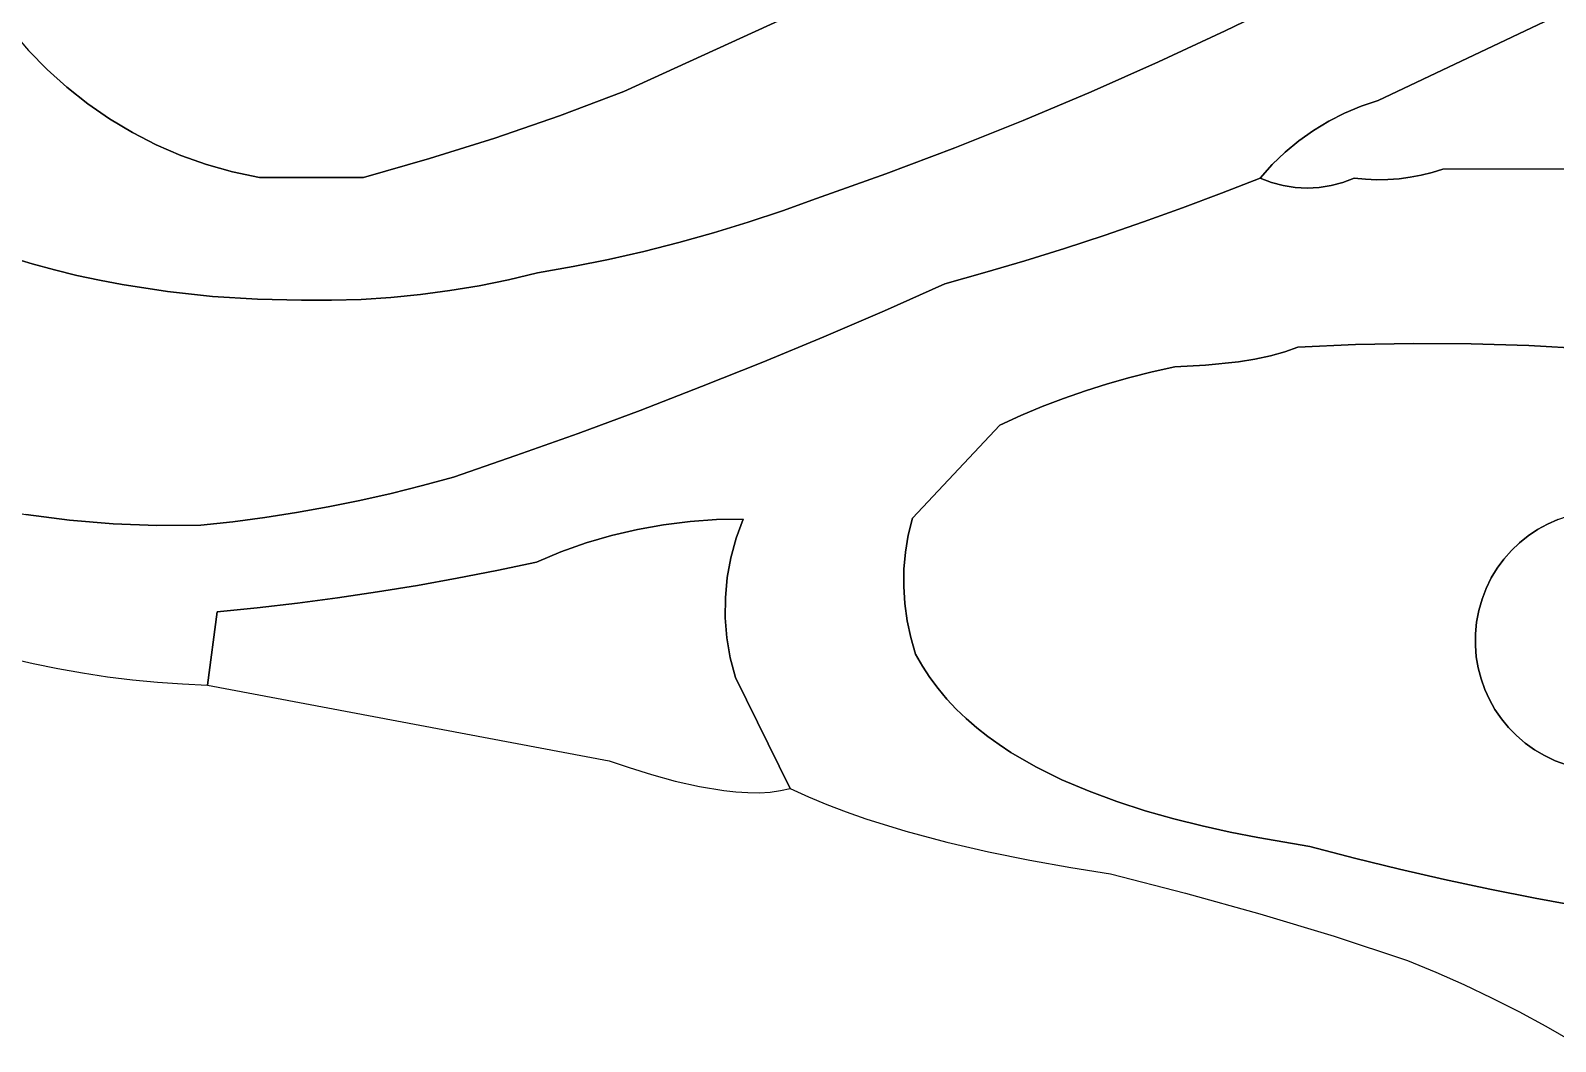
# Model space of a CAD drawing. Header units: inches. Extents: x 37.2 to 70.6, y 17.4 to 61.6.
# Drawn here: x 43.31 to 48.58, y 22.52 to 26.02 of the extents above; entities that cross this region are included whole.
import ezdxf

# ---------------------------------------------------------------- set-up
doc = ezdxf.new("R2010")
doc.units = ezdxf.units.IN
doc.layers.add('SURFACES_FOR_SKETCHUP', color=7, linetype='Continuous')

msp = doc.modelspace()

# ---------------------------------------------------------------- linework, layer by layer
at = {"layer": 'SURFACES_FOR_SKETCHUP'}
for points, invisible_edges in [([(45.0767, 26.8324), (45.3624, 25.8083), (45.3015, 26.9346)], 3), ([(45.91, 26.0585), (45.3015, 26.9346), (45.3624, 25.8083)], 3), ([(44.9859, 26.7891), (45.3624, 25.8083), (45.0767, 26.8324)], 3), ([(43.3055, 25.951), (44.1601, 26.8146), (43.2455, 26.021)], 3), ([(43.3697, 25.8851), (44.1601, 26.8146), (43.3055, 25.951)], 3), ([(44.1601, 26.8146), (43.3697, 25.8851), (44.2028, 26.7792)], 3), ([(43.438, 25.8236), (44.2028, 26.7792), (43.3697, 25.8851)], 3), ([(43.5102, 25.7667), (44.2028, 26.7792), (43.438, 25.8236)], 3), ([(44.2028, 26.7792), (43.5102, 25.7667), (44.247, 26.7456)], 3), ([(44.8966, 26.7481), (45.3624, 25.8083), (44.9859, 26.7891)], 3), ([(43.5859, 25.7144), (44.247, 26.7456), (43.5102, 25.7667)], 3), ([(44.247, 26.7456), (43.5859, 25.7144), (44.2927, 26.714)], 3), ([(43.5859, 25.7144), (43.6651, 25.6671), (44.2927, 26.714)], 10), ([(43.6651, 25.6671), (43.7473, 25.6249), (44.2927, 26.714)], 10), ([(44.3397, 26.6843), (44.2927, 26.714), (43.7473, 25.6249)], 10), ([(44.8079, 26.7117), (45.1408, 25.7251), (44.8966, 26.7481)], 3), ([(45.3624, 25.8083), (44.8966, 26.7481), (45.1408, 25.7251)], 3), ([(43.7473, 25.6249), (43.8325, 25.588), (44.3397, 26.6843)], 10), ([(43.8325, 25.588), (43.9204, 25.5567), (44.3397, 26.6843)], 10), ([(43.9204, 25.5567), (44.0108, 25.531), (44.3397, 26.6843)], 10), ([(44.0108, 25.531), (44.1034, 25.5113), (44.3397, 26.6843)], 10), ([(44.3903, 26.6705), (44.3397, 26.6843), (44.1034, 25.5113)], 10), ([(44.1034, 25.5113), (44.4636, 25.5117), (44.3903, 26.6705)], 10), ([(44.4397, 26.6612), (44.3903, 26.6705), (44.4636, 25.5117)], 10), ([(44.4397, 26.6612), (44.4636, 25.5117), (44.4882, 26.656)], 3), ([(44.6283, 26.6627), (44.5823, 26.6571), (44.917, 25.6479)], 10), ([(44.6738, 26.6712), (44.6283, 26.6627), (44.917, 25.6479)], 10), ([(44.7188, 26.6824), (44.6738, 26.6712), (44.917, 25.6479)], 10), ([(44.7634, 26.696), (44.7188, 26.6824), (45.1408, 25.7251)], 10), ([(44.917, 25.6479), (45.1408, 25.7251), (44.7188, 26.6824)], 10), ([(44.7634, 26.696), (45.1408, 25.7251), (44.8079, 26.7117)], 3), ([(44.6913, 25.5767), (44.4882, 26.656), (44.4636, 25.5117)], 3), ([(44.5356, 26.6548), (44.4882, 26.656), (44.6913, 25.5767)], 10), ([(44.5823, 26.6571), (44.5356, 26.6548), (44.6913, 25.5767)], 10), ([(44.6913, 25.5767), (44.917, 25.6479), (44.5823, 26.6571)], 10), ([(46.4545, 26.315), (46.9768, 25.8076), (46.996, 26.5778)], 3), ([(47.2095, 25.9109), (46.996, 26.5778), (46.9768, 25.8076)], 3), ([(47.4401, 26.0185), (46.996, 26.5778), (47.2095, 25.9109)], 3), ([(47.6688, 26.1305), (46.996, 26.5778), (47.4401, 26.0185)], 3), ([(45.91, 26.0585), (46.5058, 25.6144), (46.4545, 26.315)], 3), ([(46.9768, 25.8076), (46.4545, 26.315), (46.7422, 25.7088)], 3), ([(46.7422, 25.7088), (46.4545, 26.315), (46.5058, 25.6144)], 3), ([(47.6688, 26.1305), (47.9689, 25.7776), (47.8953, 26.2468)], 3), ([(48.5863, 26.07), (47.8953, 26.2468), (47.9689, 25.7776)], 3), ([(47.4401, 26.0185), (47.745, 25.674), (47.6688, 26.1305)], 3), ([(47.9689, 25.7776), (47.6688, 26.1305), (47.91, 25.7579)], 3), ([(47.91, 25.7579), (47.6688, 26.1305), (47.8529, 25.7339)], 3), ([(47.8529, 25.7339), (47.6688, 26.1305), (47.7978, 25.7059)], 3), ([(47.7978, 25.7059), (47.6688, 26.1305), (47.745, 25.674)], 3), ([(45.3624, 25.8083), (45.7919, 25.3567), (45.91, 26.0585)], 3), ([(45.9103, 25.3964), (45.91, 26.0585), (45.7919, 25.3567)], 3), ([(46.2677, 25.5245), (45.91, 26.0585), (46.0278, 25.4391)], 3), ([(46.0278, 25.4391), (45.91, 26.0585), (45.9103, 25.3964)], 3), ([(46.5058, 25.6144), (45.91, 26.0585), (46.2677, 25.5245)], 3), ([(48.5863, 26.07), (47.9689, 25.7776), (48.1926, 25.5404)], 10), ([(48.1926, 25.5404), (48.7882, 25.5422), (48.5863, 26.07)], 10), ([(47.2095, 25.9109), (47.6025, 25.556), (47.4401, 26.0185)], 3), ([(47.745, 25.674), (47.4401, 26.0185), (47.6948, 25.6383)], 3), ([(47.6948, 25.6383), (47.4401, 26.0185), (47.6472, 25.5989)], 3), ([(47.6472, 25.5989), (47.4401, 26.0185), (47.6025, 25.556)], 3), ([(43.3055, 25.951), (42.9485, 25.3511), (43.3697, 25.8851)], 3), ([(43.0203, 25.3189), (43.3697, 25.8851), (42.9485, 25.3511)], 3), ([(43.0934, 25.2891), (43.3697, 25.8851), (43.0203, 25.3189)], 3), ([(43.3697, 25.8851), (43.0934, 25.2891), (43.438, 25.8236)], 3), ([(46.9768, 25.8076), (47.2927, 25.4063), (47.2095, 25.9109)], 3), ([(47.4272, 25.4571), (47.6025, 25.556), (47.2095, 25.9109)], 11), ([(47.4272, 25.4571), (47.2095, 25.9109), (47.2927, 25.4063)], 3), ([(43.1676, 25.2615), (43.438, 25.8236), (43.0934, 25.2891)], 3), ([(43.438, 25.8236), (43.1676, 25.2615), (43.5102, 25.7667)], 3), ([(43.2428, 25.2362), (43.5102, 25.7667), (43.1676, 25.2615)], 3), ([(43.3188, 25.213), (43.5102, 25.7667), (43.2428, 25.2362)], 3), ([(43.5102, 25.7667), (43.3188, 25.213), (43.5859, 25.7144)], 3), ([(45.1408, 25.7251), (45.4314, 25.2556), (45.3624, 25.8083)], 3), ([(45.5524, 25.2863), (45.3624, 25.8083), (45.4314, 25.2556)], 3), ([(45.7919, 25.3567), (45.3624, 25.8083), (45.6726, 25.3199)], 3), ([(45.6726, 25.3199), (45.3624, 25.8083), (45.5524, 25.2863)], 3), ([(46.7422, 25.7088), (47.0216, 25.3108), (46.9768, 25.8076)], 3), ([(47.1575, 25.3576), (46.9768, 25.8076), (47.0216, 25.3108)], 3), ([(47.2927, 25.4063), (46.9768, 25.8076), (47.1575, 25.3576)], 3), ([(47.9689, 25.7776), (47.91, 25.7579), (48.0025, 25.5044)], 10), ([(48.0796, 25.5123), (48.1177, 25.5195), (47.9689, 25.7776)], 10), ([(48.0412, 25.5072), (48.0796, 25.5123), (47.9689, 25.7776)], 10), ([(48.1554, 25.5289), (47.9689, 25.7776), (48.1177, 25.5195)], 3), ([(48.0412, 25.5072), (47.9689, 25.7776), (48.0025, 25.5044)], 3), ([(48.1926, 25.5404), (47.9689, 25.7776), (48.1554, 25.5289)], 3), ([(43.3956, 25.192), (43.5859, 25.7144), (43.3188, 25.213)], 3), ([(43.5859, 25.7144), (43.3956, 25.192), (43.6651, 25.6671)], 3), ([(44.917, 25.6479), (45.1872, 25.2034), (45.1408, 25.7251)], 3), ([(45.4314, 25.2556), (45.1408, 25.7251), (45.3096, 25.228)], 3), ([(45.3096, 25.228), (45.1408, 25.7251), (45.1872, 25.2034)], 3), ([(47.7978, 25.7059), (47.8862, 25.5092), (47.8529, 25.7339)], 3), ([(47.91, 25.7579), (47.8529, 25.7339), (47.925, 25.5054)], 10), ([(47.8862, 25.5092), (47.925, 25.5054), (47.8529, 25.7339)], 10), ([(47.925, 25.5054), (47.9638, 25.5038), (47.91, 25.7579)], 10), ([(47.9638, 25.5038), (48.0025, 25.5044), (47.91, 25.7579)], 10), ([(43.4729, 25.1731), (43.6651, 25.6671), (43.3956, 25.192)], 3), ([(43.5507, 25.1562), (43.6651, 25.6671), (43.4729, 25.1731)], 3), ([(43.6651, 25.6671), (43.5507, 25.1562), (43.7473, 25.6249)], 3), ([(46.5058, 25.6144), (46.7478, 25.2233), (46.7422, 25.7088)], 3), ([(46.885, 25.2661), (46.7422, 25.7088), (46.7478, 25.2233)], 3), ([(47.0216, 25.3108), (46.7422, 25.7088), (46.885, 25.2661)], 3), ([(47.745, 25.674), (47.6948, 25.6383), (47.8062, 25.4835)], 10), ([(47.745, 25.674), (47.8467, 25.4942), (47.7978, 25.7059)], 3), ([(47.8467, 25.4942), (47.745, 25.674), (47.8062, 25.4835)], 3), ([(47.8862, 25.5092), (47.7978, 25.7059), (47.8467, 25.4942)], 3), ([(43.6289, 25.1413), (43.7473, 25.6249), (43.5507, 25.1562)], 3), ([(43.7473, 25.6249), (43.6289, 25.1413), (43.8325, 25.588)], 3), ([(44.6913, 25.5767), (44.964, 25.1579), (44.917, 25.6479)], 3), ([(45.1872, 25.2034), (44.917, 25.6479), (45.0641, 25.1819)], 3), ([(45.0641, 25.1819), (44.917, 25.6479), (44.964, 25.1579)], 3), ([(46.2677, 25.5245), (46.4715, 25.1437), (46.5058, 25.6144)], 3), ([(46.61, 25.1825), (46.5058, 25.6144), (46.4715, 25.1437)], 3), ([(46.7478, 25.2233), (46.5058, 25.6144), (46.61, 25.1825)], 3), ([(47.6948, 25.6383), (47.6472, 25.5989), (47.7235, 25.4751)], 10), ([(47.765, 25.4771), (47.8062, 25.4835), (47.6948, 25.6383)], 10), ([(47.7235, 25.4751), (47.765, 25.4771), (47.6948, 25.6383)], 10), ([(43.7855, 25.1172), (43.8325, 25.588), (43.6289, 25.1413)], 3), ([(43.8325, 25.588), (43.7855, 25.1172), (43.9204, 25.5567)], 3), ([(43.9419, 25.1005), (43.9204, 25.5567), (43.7855, 25.1172)], 3), ([(44.0108, 25.531), (43.9204, 25.5567), (43.9419, 25.1005)], 10), ([(44.4636, 25.5117), (44.66, 25.1066), (44.6913, 25.5767)], 3), ([(44.7618, 25.1202), (44.6913, 25.5767), (44.66, 25.1066)], 3), ([(44.8632, 25.1373), (44.6913, 25.5767), (44.7618, 25.1202)], 3), ([(44.964, 25.1579), (44.6913, 25.5767), (44.8632, 25.1373)], 3), ([(47.4272, 25.4571), (47.561, 25.5097), (47.6025, 25.556)], 8), ([(47.561, 25.5097), (47.6004, 25.4946), (47.6025, 25.556)], 2), ([(47.6004, 25.4946), (47.6409, 25.4838), (47.6025, 25.556)], 10), ([(47.6025, 25.556), (47.6409, 25.4838), (47.6472, 25.5989)], 3), ([(47.682, 25.4773), (47.6472, 25.5989), (47.6409, 25.4838)], 3), ([(47.682, 25.4773), (47.7235, 25.4751), (47.6472, 25.5989)], 10), ([(44.1034, 25.5113), (44.0108, 25.531), (43.9419, 25.1005)], 10), ([(44.0968, 25.0908), (44.1034, 25.5113), (43.9419, 25.1005)], 3), ([(44.2493, 25.0876), (44.1034, 25.5113), (44.0968, 25.0908)], 3), ([(44.1034, 25.5113), (44.2493, 25.0876), (44.4636, 25.5117)], 3), ([(44.2493, 25.0876), (44.3523, 25.0871), (44.4636, 25.5117)], 10), ([(44.3523, 25.0871), (44.4551, 25.0901), (44.4636, 25.5117)], 10), ([(44.5577, 25.0966), (44.4636, 25.5117), (44.4551, 25.0901)], 3), ([(44.66, 25.1066), (44.4636, 25.5117), (44.5577, 25.0966)], 3), ([(46.0278, 25.4391), (46.2632, 25.0509), (46.2677, 25.5245)], 3), ([(46.4715, 25.1437), (46.2677, 25.5245), (46.2632, 25.0509)], 3), ([(47.6004, 25.4946), (47.561, 25.5097), (47.4272, 25.4571)], 8), ([(47.925, 25.5054), (47.8862, 25.5092), (47.8467, 25.4942)], 8), ([(47.8467, 25.4942), (47.8906, 24.934), (47.925, 25.5054)], 11), ([(47.925, 25.5054), (47.8906, 24.934), (47.9638, 25.5038)], 3), ([(48.0903, 24.9377), (47.9638, 25.5038), (47.8906, 24.934)], 3), ([(47.9638, 25.5038), (48.0903, 24.9377), (48.0025, 25.5044)], 3), ([(48.0025, 25.5044), (48.0903, 24.9377), (48.0412, 25.5072)], 3), ([(48.0412, 25.5072), (48.0903, 24.9377), (48.0796, 25.5123)], 3), ([(48.0796, 25.5123), (48.0903, 24.9377), (48.1177, 25.5195)], 3), ([(48.2901, 24.9365), (48.1177, 25.5195), (48.0903, 24.9377)], 3), ([(48.1177, 25.5195), (48.2901, 24.9365), (48.1554, 25.5289)], 3), ([(48.1554, 25.5289), (48.2901, 24.9365), (48.1926, 25.5404)], 3), ([(48.7882, 25.5422), (48.1926, 25.5404), (48.4897, 24.9303)], 10), ([(48.4897, 24.9303), (48.1926, 25.5404), (48.2901, 24.9365)], 3), ([(48.7882, 25.5422), (48.4897, 24.9303), (48.6891, 24.9192)], 9), ([(47.2927, 25.4063), (47.4865, 24.8746), (47.4272, 25.4571)], 3), ([(47.6004, 25.4946), (47.4272, 25.4571), (47.6409, 25.4838)], 3), ([(47.4272, 25.4571), (47.6908, 24.9253), (47.6409, 25.4838)], 11), ([(47.5965, 24.8946), (47.4272, 25.4571), (47.5427, 24.8834)], 3), ([(47.5427, 24.8834), (47.4272, 25.4571), (47.4865, 24.8746)], 3), ([(47.6908, 24.9253), (47.4272, 25.4571), (47.6463, 24.9084)], 3), ([(47.6463, 24.9084), (47.4272, 25.4571), (47.5965, 24.8946)], 3), ([(47.6409, 25.4838), (47.6908, 24.9253), (47.682, 25.4773)], 3), ([(47.682, 25.4773), (47.6908, 24.9253), (47.7235, 25.4751)], 3), ([(47.7235, 25.4751), (47.6908, 24.9253), (47.765, 25.4771)], 3), ([(47.8906, 24.934), (47.765, 25.4771), (47.6908, 24.9253)], 3), ([(47.765, 25.4771), (47.8906, 24.934), (47.8062, 25.4835)], 3), ([(47.8062, 25.4835), (47.8906, 24.934), (47.8467, 25.4942)], 3), ([(45.7919, 25.3567), (46.0537, 24.9607), (45.9103, 25.3964)], 3), ([(45.9103, 25.3964), (46.0537, 24.9607), (46.0278, 25.4391)], 3), ([(46.2632, 25.0509), (46.0278, 25.4391), (46.0537, 24.9607)], 3), ([(47.1575, 25.3576), (47.3725, 24.8628), (47.2927, 25.4063)], 3), ([(47.4865, 24.8746), (47.2927, 25.4063), (47.3725, 24.8628)], 3), ([(45.6726, 25.3199), (45.843, 24.8732), (45.7919, 25.3567)], 3), ([(46.0537, 24.9607), (45.7919, 25.3567), (45.843, 24.8732)], 3), ([(47.0216, 25.3108), (47.1878, 24.8394), (47.1575, 25.3576)], 3), ([(47.2659, 24.8565), (47.1575, 25.3576), (47.1878, 24.8394)], 3), ([(47.3725, 24.8628), (47.1575, 25.3576), (47.2659, 24.8565)], 3), ([(45.5524, 25.2863), (45.843, 24.8732), (45.6726, 25.3199)], 3), ([(46.885, 25.2661), (47.1103, 24.82), (47.0216, 25.3108)], 3), ([(47.1878, 24.8394), (47.0216, 25.3108), (47.1103, 24.82)], 3), ([(45.3096, 25.228), (45.4186, 24.7062), (45.4314, 25.2556)], 3), ([(45.6313, 24.7883), (45.4314, 25.2556), (45.4186, 24.7062)], 3), ([(45.4314, 25.2556), (45.6313, 24.7883), (45.5524, 25.2863)], 3), ([(45.843, 24.8732), (45.5524, 25.2863), (45.6313, 24.7883)], 3), ([(46.7478, 25.2233), (46.9575, 24.7742), (46.885, 25.2661)], 3), ([(47.1103, 24.82), (46.885, 25.2661), (47.0336, 24.7983)], 3), ([(47.0336, 24.7983), (46.885, 25.2661), (46.9575, 24.7742)], 3), ([(43.3188, 25.213), (43.2428, 25.2362), (43.0005, 24.4062)], 10), ([(43.0005, 24.4062), (43.1481, 24.3726), (43.3188, 25.213)], 10), ([(43.3956, 25.192), (43.3188, 25.213), (43.1481, 24.3726)], 10), ([(43.1481, 24.3726), (43.2971, 24.346), (43.3956, 25.192)], 10), ([(43.4729, 25.1731), (43.3956, 25.192), (43.2971, 24.346)], 10), ([(45.1872, 25.2034), (45.0641, 25.1819), (45.2048, 24.6267)], 10), ([(45.1872, 25.2034), (45.4186, 24.7062), (45.3096, 25.228)], 3), ([(45.4186, 24.7062), (45.1872, 25.2034), (45.2048, 24.6267)], 3), ([(46.61, 25.1825), (46.8076, 24.7193), (46.7478, 25.2233)], 3), ([(46.8821, 24.7479), (46.7478, 25.2233), (46.8076, 24.7193)], 3), ([(46.9575, 24.7742), (46.7478, 25.2233), (46.8821, 24.7479)], 3), ([(43.5507, 25.1562), (43.4729, 25.1731), (43.2971, 24.346)], 10), ([(43.2971, 24.346), (43.4471, 24.3263), (43.5507, 25.1562)], 10), ([(43.5507, 25.1562), (43.4471, 24.3263), (43.6289, 25.1413)], 3), ([(43.598, 24.3136), (43.6289, 25.1413), (43.4471, 24.3263)], 3), ([(43.6289, 25.1413), (43.598, 24.3136), (43.7855, 25.1172)], 3), ([(44.7618, 25.1202), (44.99, 24.5499), (44.8632, 25.1373)], 3), ([(44.8632, 25.1373), (44.99, 24.5499), (44.964, 25.1579)], 3), ([(44.964, 25.1579), (45.2048, 24.6267), (45.0641, 25.1819)], 3), ([(45.2048, 24.6267), (44.964, 25.1579), (44.99, 24.5499)], 3), ([(46.2632, 25.0509), (46.6612, 24.6555), (46.4715, 25.1437)], 3), ([(46.4715, 25.1437), (46.734, 24.6885), (46.61, 25.1825)], 3), ([(46.734, 24.6885), (46.4715, 25.1437), (46.6612, 24.6555)], 3), ([(46.8076, 24.7193), (46.61, 25.1825), (46.734, 24.6885)], 3), ([(43.7494, 24.3079), (43.7855, 25.1172), (43.598, 24.3136)], 3), ([(43.7855, 25.1172), (43.7494, 24.3079), (43.9419, 25.1005)], 3), ([(43.9012, 24.3093), (43.9419, 25.1005), (43.7494, 24.3079)], 3), ([(44.0119, 24.3213), (43.9419, 25.1005), (43.9012, 24.3093)], 3), ([(43.9419, 25.1005), (44.0119, 24.3213), (44.0968, 25.0908)], 3), ([(44.1222, 24.3358), (44.0968, 25.0908), (44.0119, 24.3213)], 3), ([(44.2321, 24.3529), (44.0968, 25.0908), (44.1222, 24.3358)], 3), ([(44.0968, 25.0908), (44.2321, 24.3529), (44.2493, 25.0876)], 3), ([(44.3416, 24.3725), (44.2493, 25.0876), (44.2321, 24.3529)], 3), ([(44.2493, 25.0876), (44.3416, 24.3725), (44.3523, 25.0871)], 3), ([(44.4506, 24.3946), (44.3523, 25.0871), (44.3416, 24.3725)], 3), ([(44.3523, 25.0871), (44.4506, 24.3946), (44.4551, 25.0901)], 3), ([(44.5591, 24.4192), (44.4551, 25.0901), (44.4506, 24.3946)], 3), ([(44.4551, 25.0901), (44.5591, 24.4192), (44.5577, 25.0966)], 3), ([(44.5577, 25.0966), (44.7743, 24.4759), (44.66, 25.1066)], 3), ([(44.667, 24.4463), (44.5577, 25.0966), (44.5591, 24.4192)], 3), ([(44.7743, 24.4759), (44.5577, 25.0966), (44.667, 24.4463)], 3), ([(44.66, 25.1066), (44.7743, 24.4759), (44.7618, 25.1202)], 3), ([(44.99, 24.5499), (44.7618, 25.1202), (44.7743, 24.4759)], 3), ([(46.2632, 25.0509), (46.0537, 24.9607), (46.3597, 24.3332)], 10), ([(46.2632, 25.0509), (46.3597, 24.3332), (46.6612, 24.6555)], 9), ([(46.0537, 24.9607), (45.843, 24.8732), (46.3597, 24.3332)], 10), ([(47.8906, 24.934), (47.6908, 24.9253), (47.6463, 24.9084)], 8), ([(47.8906, 24.934), (47.6463, 24.9084), (48.3421, 24.091)], 11), ([(48.0903, 24.9377), (47.8906, 24.934), (48.3801, 24.1605)], 10), ([(48.3421, 24.091), (48.3596, 24.1268), (47.8906, 24.934)], 10), ([(48.3596, 24.1268), (48.3801, 24.1605), (47.8906, 24.934)], 10), ([(48.2901, 24.9365), (48.0903, 24.9377), (48.4571, 24.2484)], 10), ([(48.3801, 24.1605), (48.4033, 24.1922), (48.0903, 24.9377)], 10), ([(48.4033, 24.1922), (48.429, 24.2215), (48.0903, 24.9377)], 10), ([(48.429, 24.2215), (48.4571, 24.2484), (48.0903, 24.9377)], 10), ([(48.2901, 24.9365), (48.4571, 24.2484), (48.4873, 24.2728)], 9), ([(48.2901, 24.9365), (48.4873, 24.2728), (48.5195, 24.2945)], 9), ([(48.2901, 24.9365), (48.5195, 24.2945), (48.5535, 24.3134)], 9), ([(48.2901, 24.9365), (48.5535, 24.3134), (48.4897, 24.9303)], 3), ([(48.5892, 24.3293), (48.4897, 24.9303), (48.5535, 24.3134)], 3), ([(48.6262, 24.3421), (48.4897, 24.9303), (48.5892, 24.3293)], 3), ([(48.6645, 24.3517), (48.4897, 24.9303), (48.6262, 24.3421)], 3), ([(48.4897, 24.9303), (48.6645, 24.3517), (48.6891, 24.9192)], 3), ([(45.6313, 24.7883), (45.7753, 24.3301), (45.843, 24.8732)], 3), ([(46.3597, 24.3332), (45.843, 24.8732), (45.7753, 24.3301)], 11), ([(47.4865, 24.8746), (47.3725, 24.8628), (48.3088, 23.9738)], 10), ([(47.5427, 24.8834), (47.4865, 24.8746), (48.3164, 24.014)], 10), ([(48.3088, 23.9738), (48.3164, 24.014), (47.4865, 24.8746)], 10), ([(47.5965, 24.8946), (47.5427, 24.8834), (48.3276, 24.0534)], 10), ([(48.3164, 24.014), (48.3276, 24.0534), (47.5427, 24.8834)], 10), ([(47.6463, 24.9084), (47.5965, 24.8946), (48.3421, 24.091)], 10), ([(48.3276, 24.0534), (48.3421, 24.091), (47.5965, 24.8946)], 10), ([(46.9699, 23.3892), (47.0661, 23.3536), (47.1103, 24.82)], 10), ([(47.1103, 24.82), (47.0336, 24.7983), (46.9699, 23.3892)], 10), ([(47.1878, 24.8394), (47.1103, 24.82), (47.0661, 23.3536)], 10), ([(47.0661, 23.3536), (47.164, 23.3222), (47.1878, 24.8394)], 10), ([(47.164, 23.3222), (47.2626, 23.2944), (47.3725, 24.8628)], 10), ([(47.3725, 24.8628), (47.1878, 24.8394), (47.164, 23.3222)], 11), ([(47.3725, 24.8628), (47.2659, 24.8565), (47.1878, 24.8394)], 8), ([(48.3088, 23.9738), (47.3725, 24.8628), (47.2626, 23.2944)], 11), ([(45.4186, 24.7062), (45.5913, 24.3222), (45.6313, 24.7883)], 3), ([(45.6831, 24.3286), (45.6313, 24.7883), (45.5913, 24.3222)], 3), ([(45.7753, 24.3301), (45.6313, 24.7883), (45.6831, 24.3286)], 3), ([(46.8762, 23.4291), (46.9699, 23.3892), (46.9575, 24.7742)], 10), ([(46.9575, 24.7742), (46.8821, 24.7479), (46.8762, 23.4291)], 10), ([(47.0336, 24.7983), (46.9575, 24.7742), (46.9699, 23.3892)], 10), ([(46.734, 24.6885), (46.6592, 23.5508), (46.8076, 24.7193)], 3), ([(46.7002, 23.5238), (46.8076, 24.7193), (46.6592, 23.5508)], 3), ([(46.7859, 23.4739), (46.8076, 24.7193), (46.7002, 23.5238)], 3), ([(46.8821, 24.7479), (46.8076, 24.7193), (46.7859, 23.4739)], 10), ([(46.7859, 23.4739), (46.8762, 23.4291), (46.8821, 24.7479)], 10), ([(45.2048, 24.6267), (45.4098, 24.2947), (45.4186, 24.7062)], 3), ([(45.5002, 24.3109), (45.4186, 24.7062), (45.4098, 24.2947)], 3), ([(45.5913, 24.3222), (45.4186, 24.7062), (45.5002, 24.3109)], 3), ([(46.5457, 23.6405), (46.734, 24.6885), (46.5113, 23.6735)], 3), ([(46.6612, 24.6555), (46.5113, 23.6735), (46.734, 24.6885)], 3), ([(46.5819, 23.6091), (46.734, 24.6885), (46.5457, 23.6405)], 3), ([(46.6198, 23.5792), (46.734, 24.6885), (46.5819, 23.6091)], 3), ([(46.6592, 23.5508), (46.734, 24.6885), (46.6198, 23.5792)], 3), ([(44.99, 24.5499), (45.2323, 24.2478), (45.2048, 24.6267)], 3), ([(45.3205, 24.2736), (45.2048, 24.6267), (45.2323, 24.2478)], 3), ([(45.4098, 24.2947), (45.2048, 24.6267), (45.3205, 24.2736)], 3), ([(46.3295, 24.0975), (46.5113, 23.6735), (46.6612, 24.6555)], 11), ([(46.3304, 24.1569), (46.3295, 24.0975), (46.6612, 24.6555)], 10), ([(46.3304, 24.1569), (46.6612, 24.6555), (46.3357, 24.2162)], 3), ([(46.3454, 24.275), (46.3357, 24.2162), (46.6612, 24.6555)], 10), ([(46.3597, 24.3332), (46.3454, 24.275), (46.6612, 24.6555)], 2), ([(44.7743, 24.4759), (44.9238, 24.1527), (44.99, 24.5499)], 3), ([(44.9238, 24.1527), (45.0604, 24.1819), (44.99, 24.5499)], 10), ([(45.1455, 24.2172), (44.99, 24.5499), (45.0604, 24.1819)], 3), ([(45.2323, 24.2478), (44.99, 24.5499), (45.1455, 24.2172)], 3), ([(44.667, 24.4463), (44.7867, 24.1257), (44.7743, 24.4759)], 3), ([(44.9238, 24.1527), (44.7743, 24.4759), (44.7867, 24.1257)], 3), ([(44.3416, 24.3725), (44.5115, 24.0784), (44.4506, 24.3946)], 3), ([(44.4506, 24.3946), (44.5115, 24.0784), (44.5591, 24.4192)], 3), ([(44.6493, 24.101), (44.5591, 24.4192), (44.5115, 24.0784)], 3), ([(44.5591, 24.4192), (44.6493, 24.101), (44.667, 24.4463)], 3), ([(44.7867, 24.1257), (44.667, 24.4463), (44.6493, 24.101)], 3), ([(43.2372, 23.851), (43.3219, 23.8313), (43.2971, 24.346)], 10), ([(43.4471, 24.3263), (43.2971, 24.346), (43.3219, 23.8313)], 10), ([(44.1222, 24.3358), (44.2349, 24.0399), (44.2321, 24.3529)], 3), ([(44.2321, 24.3529), (44.3733, 24.058), (44.3416, 24.3725)], 3), ([(44.3733, 24.058), (44.2321, 24.3529), (44.2349, 24.0399)], 3), ([(44.5115, 24.0784), (44.3416, 24.3725), (44.3733, 24.058)], 3), ([(48.4873, 24.2728), (48.785, 24.3598), (48.5195, 24.2945)], 3), ([(48.5805, 23.4949), (48.785, 24.3598), (48.4873, 24.2728)], 11), ([(48.5195, 24.2945), (48.7441, 24.3607), (48.5535, 24.3134)], 3), ([(48.7441, 24.3607), (48.5195, 24.2945), (48.785, 24.3598)], 3), ([(48.5892, 24.3293), (48.5535, 24.3134), (48.7441, 24.3607)], 10), ([(48.8263, 24.3553), (48.785, 24.3598), (48.5805, 23.4949)], 10), ([(48.6195, 23.4804), (48.8263, 24.3553), (48.5805, 23.4949)], 3), ([(43.3219, 23.8313), (43.407, 23.8137), (43.4471, 24.3263)], 10), ([(43.407, 23.8137), (43.4925, 23.7985), (43.4471, 24.3263)], 10), ([(43.598, 24.3136), (43.4471, 24.3263), (43.4925, 23.7985)], 10), ([(43.4925, 23.7985), (43.5784, 23.7855), (43.598, 24.3136)], 10), ([(43.5784, 23.7855), (43.6646, 23.7748), (43.598, 24.3136)], 10), ([(43.7494, 24.3079), (43.598, 24.3136), (43.6646, 23.7748)], 10), ([(43.9571, 24.0102), (43.7494, 24.3079), (43.6646, 23.7748)], 11), ([(43.7494, 24.3079), (43.9571, 24.0102), (43.9012, 24.3093)], 3), ([(43.9012, 24.3093), (43.9571, 24.0102), (44.0119, 24.3213)], 3), ([(44.0961, 24.0239), (44.0119, 24.3213), (43.9571, 24.0102)], 3), ([(44.0119, 24.3213), (44.0961, 24.0239), (44.1222, 24.3358)], 3), ([(44.2349, 24.0399), (44.1222, 24.3358), (44.0961, 24.0239)], 3), ([(45.3205, 24.2736), (45.7131, 23.9891), (45.4098, 24.2947)], 3), ([(45.4098, 24.2947), (45.7135, 24.0587), (45.5002, 24.3109)], 3), ([(45.7135, 24.0587), (45.4098, 24.2947), (45.7131, 23.9891)], 3), ([(45.5002, 24.3109), (45.7199, 24.128), (45.5913, 24.3222)], 3), ([(45.7199, 24.128), (45.5002, 24.3109), (45.7135, 24.0587)], 3), ([(45.5913, 24.3222), (45.7324, 24.1966), (45.6831, 24.3286)], 3), ([(45.7324, 24.1966), (45.5913, 24.3222), (45.7199, 24.128)], 3), ([(45.7753, 24.3301), (45.6831, 24.3286), (45.7508, 24.2641)], 2), ([(45.7508, 24.2641), (45.6831, 24.3286), (45.7324, 24.1966)], 3), ([(45.7753, 24.3301), (45.7508, 24.2641), (46.3304, 24.1569)], 10), ([(46.3454, 24.275), (46.3597, 24.3332), (45.7753, 24.3301)], 10), ([(46.3304, 24.1569), (46.3357, 24.2162), (45.7753, 24.3301)], 10), ([(46.3357, 24.2162), (46.3454, 24.275), (45.7753, 24.3301)], 10), ([(45.1455, 24.2172), (45.3119, 23.4942), (45.2323, 24.2478)], 3), ([(45.2323, 24.2478), (45.7131, 23.9891), (45.3205, 24.2736)], 3), ([(45.7131, 23.9891), (45.2323, 24.2478), (45.7187, 23.9196)], 3), ([(45.7187, 23.9196), (45.2323, 24.2478), (45.3119, 23.4942)], 11), ([(45.7508, 24.2641), (45.7324, 24.1966), (46.3304, 24.1569)], 10), ([(48.4571, 24.2484), (48.3164, 24.014), (48.4873, 24.2728)], 3), ([(48.3164, 24.014), (48.5805, 23.4949), (48.4873, 24.2728)], 11), ([(48.3164, 24.014), (48.4571, 24.2484), (48.3276, 24.0534)], 3), ([(48.429, 24.2215), (48.3276, 24.0534), (48.4571, 24.2484)], 3), ([(45.0604, 24.1819), (45.3119, 23.4942), (45.1455, 24.2172)], 3), ([(45.7199, 24.128), (46.3295, 24.0975), (45.7324, 24.1966)], 3), ([(46.3295, 24.0975), (46.3304, 24.1569), (45.7324, 24.1966)], 10), ([(48.4033, 24.1922), (48.3276, 24.0534), (48.429, 24.2215)], 3), ([(48.3276, 24.0534), (48.4033, 24.1922), (48.3421, 24.091)], 3), ([(48.4033, 24.1922), (48.3801, 24.1605), (48.3421, 24.091)], 10), ([(44.7867, 24.1257), (45.3119, 23.4942), (44.9238, 24.1527)], 3), ([(44.9238, 24.1527), (45.3119, 23.4942), (45.0604, 24.1819)], 3), ([(48.3596, 24.1268), (48.3421, 24.091), (48.3801, 24.1605)], 2), ([(44.3733, 24.058), (43.9246, 23.7565), (44.5115, 24.0784)], 3), ([(45.3119, 23.4942), (44.5115, 24.0784), (43.9246, 23.7565)], 3), ([(44.6493, 24.101), (44.5115, 24.0784), (45.3119, 23.4942)], 10), ([(44.7867, 24.1257), (44.6493, 24.101), (45.3119, 23.4942)], 10), ([(45.7199, 24.128), (45.7135, 24.0587), (46.3295, 24.0975)], 10), ([(46.3332, 24.0382), (46.3295, 24.0975), (45.7135, 24.0587)], 10), ([(46.4788, 23.708), (46.5113, 23.6735), (46.3295, 24.0975)], 10), ([(46.3295, 24.0975), (46.3332, 24.0382), (46.4788, 23.708)], 10), ([(44.2349, 24.0399), (43.9246, 23.7565), (44.3733, 24.058)], 3), ([(44.0961, 24.0239), (43.9246, 23.7565), (44.2349, 24.0399)], 3), ([(45.7135, 24.0587), (45.7131, 23.9891), (46.3332, 24.0382)], 10), ([(45.7131, 23.9891), (45.7187, 23.9196), (46.3332, 24.0382)], 10), ([(46.3412, 23.9792), (46.3332, 24.0382), (45.7187, 23.9196)], 10), ([(46.3332, 24.0382), (46.3412, 23.9792), (46.4484, 23.7443)], 10), ([(46.4484, 23.7443), (46.4788, 23.708), (46.3332, 24.0382)], 10), ([(43.6646, 23.7748), (43.7511, 23.7664), (43.9571, 24.0102)], 10), ([(43.8378, 23.7603), (43.9571, 24.0102), (43.7511, 23.7664)], 3), ([(43.8378, 23.7603), (43.9246, 23.7565), (43.9571, 24.0102)], 8), ([(44.0961, 24.0239), (43.9571, 24.0102), (43.9246, 23.7565)], 8), ([(45.7187, 23.9196), (45.7305, 23.8506), (46.3412, 23.9792)], 10), ([(45.7305, 23.8506), (45.7484, 23.7825), (46.3412, 23.9792)], 10), ([(46.3537, 23.9209), (46.3412, 23.9792), (45.7484, 23.7825)], 10), ([(46.3412, 23.9792), (46.3537, 23.9209), (46.4202, 23.7822)], 10), ([(46.4484, 23.7443), (46.3412, 23.9792), (46.4202, 23.7822)], 3), ([(47.2626, 23.2944), (47.3609, 23.2699), (48.3088, 23.9738)], 10), ([(48.3049, 23.9337), (48.3088, 23.9738), (47.3609, 23.2699)], 10), ([(48.3088, 23.9738), (48.3049, 23.9337), (48.3143, 23.8158)], 10), ([(48.3088, 23.9738), (48.3372, 23.7414), (48.3164, 24.014)], 3), ([(48.3372, 23.7414), (48.3088, 23.9738), (48.3241, 23.7781)], 3), ([(48.3143, 23.8158), (48.3241, 23.7781), (48.3088, 23.9738)], 10), ([(48.3533, 23.7061), (48.3164, 24.014), (48.3372, 23.7414)], 3), ([(48.5805, 23.4949), (48.3164, 24.014), (48.3533, 23.7061)], 11), ([(46.3707, 23.8634), (46.3537, 23.9209), (45.7484, 23.7825)], 10), ([(46.3942, 23.8219), (46.4202, 23.7822), (46.3537, 23.9209)], 10), ([(46.3707, 23.8634), (46.3942, 23.8219), (46.3537, 23.9209)], 2), ([(47.3609, 23.2699), (47.4579, 23.2484), (48.3049, 23.9337)], 10), ([(48.3045, 23.8938), (48.3049, 23.9337), (47.4579, 23.2484)], 10), ([(48.3045, 23.8938), (48.3077, 23.8545), (48.3049, 23.9337)], 2), ([(48.3077, 23.8545), (48.3143, 23.8158), (48.3049, 23.9337)], 10), ([(45.3119, 23.4942), (45.7305, 23.8506), (45.7187, 23.9196)], 9), ([(47.4579, 23.2484), (47.5529, 23.2295), (48.3045, 23.8938)], 10), ([(48.3077, 23.8545), (48.3045, 23.8938), (47.5529, 23.2295)], 10), ([(45.3119, 23.4942), (45.3811, 23.471), (45.7305, 23.8506)], 10), ([(45.7484, 23.7825), (45.7305, 23.8506), (45.3811, 23.471)], 10), ([(45.7484, 23.7825), (45.9376, 23.3993), (46.3707, 23.8634)], 10), ([(46.3942, 23.8219), (46.3707, 23.8634), (45.9376, 23.3993)], 10), ([(46.0001, 23.3706), (46.3942, 23.8219), (45.9376, 23.3993)], 3), ([(46.0645, 23.3435), (46.3942, 23.8219), (46.0001, 23.3706)], 3), ([(46.3942, 23.8219), (46.0645, 23.3435), (46.4202, 23.7822)], 3), ([(47.5529, 23.2295), (47.7326, 23.1981), (48.3077, 23.8545)], 10), ([(48.3143, 23.8158), (48.3077, 23.8545), (47.7326, 23.1981)], 10), ([(48.3241, 23.7781), (48.3143, 23.8158), (47.7326, 23.1981)], 10), ([(45.3811, 23.471), (45.4579, 23.4472), (45.7484, 23.7825)], 10), ([(45.4579, 23.4472), (45.5397, 23.4248), (45.7484, 23.7825)], 10), ([(45.5397, 23.4248), (45.6241, 23.4056), (45.7484, 23.7825)], 10), ([(45.6241, 23.4056), (45.7086, 23.3916), (45.7484, 23.7825)], 10), ([(45.7086, 23.3916), (45.7501, 23.3871), (45.7484, 23.7825)], 10), ([(45.9038, 23.3915), (45.9376, 23.3993), (45.7484, 23.7825)], 8), ([(45.83, 23.3844), (45.8678, 23.3866), (45.7484, 23.7825)], 10), ([(45.7501, 23.3871), (45.7906, 23.3846), (45.7484, 23.7825)], 10), ([(45.9038, 23.3915), (45.7484, 23.7825), (45.8678, 23.3866)], 3), ([(45.83, 23.3844), (45.7484, 23.7825), (45.7906, 23.3846)], 3), ([(46.1306, 23.3181), (46.4202, 23.7822), (46.0645, 23.3435)], 3), ([(46.4202, 23.7822), (46.1306, 23.3181), (46.4484, 23.7443)], 3), ([(48.3372, 23.7414), (48.3241, 23.7781), (47.7326, 23.1981)], 10), ([(46.1982, 23.2942), (46.4484, 23.7443), (46.1306, 23.3181)], 3), ([(46.4484, 23.7443), (46.1982, 23.2942), (46.4788, 23.708)], 3), ([(47.7326, 23.1981), (47.8871, 23.1576), (48.3372, 23.7414)], 10), ([(48.3533, 23.7061), (48.3372, 23.7414), (47.8871, 23.1576)], 10), ([(46.4788, 23.708), (46.1982, 23.2942), (46.5113, 23.6735)], 3), ([(46.3369, 23.2509), (46.5113, 23.6735), (46.1982, 23.2942)], 3), ([(46.5113, 23.6735), (46.3369, 23.2509), (46.5457, 23.6405)], 3), ([(48.3724, 23.6722), (48.3533, 23.7061), (47.8871, 23.1576)], 10), ([(47.8871, 23.1576), (48.0423, 23.1196), (48.3724, 23.6722)], 10), ([(48.3943, 23.6401), (48.3724, 23.6722), (48.0423, 23.1196)], 10), ([(48.3724, 23.6722), (48.5805, 23.4949), (48.3533, 23.7061)], 3), ([(48.5805, 23.4949), (48.3724, 23.6722), (48.5435, 23.5125)], 3), ([(48.3943, 23.6401), (48.5435, 23.5125), (48.3724, 23.6722)], 3), ([(46.5457, 23.6405), (46.3369, 23.2509), (46.5819, 23.6091)], 3), ([(46.4789, 23.213), (46.5819, 23.6091), (46.3369, 23.2509)], 3), ([(46.5819, 23.6091), (46.4789, 23.213), (46.6198, 23.5792)], 3), ([(48.419, 23.6099), (48.3943, 23.6401), (48.0423, 23.1196)], 10), ([(48.0423, 23.1196), (48.198, 23.084), (48.419, 23.6099)], 10), ([(48.4464, 23.5819), (48.419, 23.6099), (48.198, 23.084)], 10), ([(48.419, 23.6099), (48.5435, 23.5125), (48.3943, 23.6401)], 3), ([(48.5435, 23.5125), (48.419, 23.6099), (48.5087, 23.5329)], 3), ([(48.419, 23.6099), (48.4464, 23.5819), (48.5087, 23.5329)], 10), ([(46.6198, 23.5792), (46.4789, 23.213), (46.6592, 23.5508)], 3), ([(48.4763, 23.5561), (48.4464, 23.5819), (48.198, 23.084)], 10), ([(48.198, 23.084), (48.3543, 23.0507), (48.4763, 23.5561)], 10), ([(48.5087, 23.5329), (48.4763, 23.5561), (48.3543, 23.0507)], 10), ([(48.4763, 23.5561), (48.5087, 23.5329), (48.4464, 23.5819)], 2), ([(46.6592, 23.5508), (46.4789, 23.213), (46.7002, 23.5238)], 3), ([(46.6223, 23.1798), (46.7002, 23.5238), (46.4789, 23.213)], 3), ([(46.7002, 23.5238), (46.6223, 23.1798), (46.7859, 23.4739)], 3), ([(48.5435, 23.5125), (48.5087, 23.5329), (48.3543, 23.0507)], 10), ([(48.5805, 23.4949), (48.5435, 23.5125), (48.3543, 23.0507)], 10), ([(46.7656, 23.1509), (46.7859, 23.4739), (46.6223, 23.1798)], 3), ([(46.7859, 23.4739), (46.7656, 23.1509), (46.8762, 23.4291)], 3), ([(48.3543, 23.0507), (48.511, 23.0199), (48.5805, 23.4949)], 10), ([(48.6195, 23.4804), (48.5805, 23.4949), (48.511, 23.0199)], 10), ([(48.6602, 23.4688), (48.6195, 23.4804), (48.511, 23.0199)], 10), ([(48.511, 23.0199), (48.6682, 22.9915), (48.6602, 23.4688)], 10), ([(46.9068, 23.1256), (46.8762, 23.4291), (46.7656, 23.1509)], 3), ([(46.8762, 23.4291), (46.9068, 23.1256), (46.9699, 23.3892)], 3), ([(46.9699, 23.3892), (46.9068, 23.1256), (47.0661, 23.3536)], 3), ([(47.0442, 23.1034), (47.0661, 23.3536), (46.9068, 23.1256)], 3), ([(47.0661, 23.3536), (47.0442, 23.1034), (47.164, 23.3222)], 3), ([(47.164, 23.3222), (47.0442, 23.1034), (47.2626, 23.2944)], 3), ([(47.3032, 23.0372), (47.2626, 23.2944), (47.0442, 23.1034)], 3), ([(47.2626, 23.2944), (47.3032, 23.0372), (47.3609, 23.2699)], 3), ([(47.3609, 23.2699), (47.3032, 23.0372), (47.4579, 23.2484)], 3), ([(47.5605, 22.9654), (47.4579, 23.2484), (47.3032, 23.0372)], 3), ([(47.4579, 23.2484), (47.5605, 22.9654), (47.5529, 23.2295)], 3), ([(47.5529, 23.2295), (47.5605, 22.9654), (47.7326, 23.1981)], 3), ([(47.8163, 22.8879), (47.7326, 23.1981), (47.5605, 22.9654)], 3), ([(47.7326, 23.1981), (47.8163, 22.8879), (47.8871, 23.1576)], 3), ([(47.8871, 23.1576), (47.8163, 22.8879), (48.0423, 23.1196)], 3), ([(48.0703, 22.8048), (48.0423, 23.1196), (47.8163, 22.8879)], 3), ([(48.0423, 23.1196), (48.0703, 22.8048), (48.198, 23.084)], 3), ([(48.1682, 22.7641), (48.198, 23.084), (48.0703, 22.8048)], 3), ([(48.198, 23.084), (48.1682, 22.7641), (48.3543, 23.0507)], 3), ([(48.2651, 22.721), (48.3543, 23.0507), (48.1682, 22.7641)], 3), ([(48.3607, 22.6754), (48.3543, 23.0507), (48.2651, 22.721)], 3), ([(48.3543, 23.0507), (48.3607, 22.6754), (48.511, 23.0199)], 3), ([(48.4552, 22.6274), (48.511, 23.0199), (48.3607, 22.6754)], 3), ([(48.511, 23.0199), (48.4552, 22.6274), (48.6682, 22.9915)], 3), ([(48.5484, 22.577), (48.6682, 22.9915), (48.4552, 22.6274)], 3), ([(48.6682, 22.9915), (48.5484, 22.577), (48.8258, 22.9655)], 3), ([(48.6402, 22.5241), (48.8258, 22.9655), (48.5484, 22.577)], 3)]:
    msp.add_3dface(points, dxfattribs=dict(at, invisible_edges=invisible_edges))

doc.saveas('drawing.dxf')
